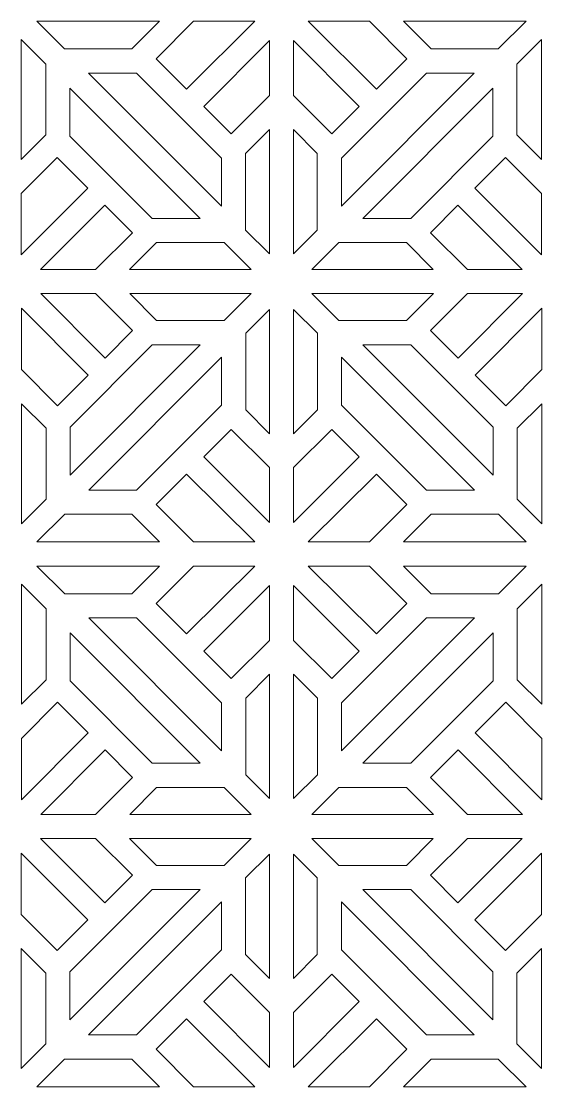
# Model space of a CAD drawing. Header units: centimetres. Extents: x -73 to 73, y -135 to 135.
# Drawn here: x 6.8 to 39.3, y -135.3 to -68.8 of the extents above; entities that cross this region are included whole.
import ezdxf

# ---------------------------------------------------------------- set-up
doc = ezdxf.new("R2010")
doc.units = ezdxf.units.CM
doc.header["$MEASUREMENT"] = 0
doc.layers.add('layer 1', color=7, linetype='Continuous')

msp = doc.modelspace()

# ---------------------------------------------------------------- linework, layer by layer
at = {"layer": 'layer 1', "color": 250, "lineweight": 9}
for points in [[(7.78699, -68.76316), (7.78699, -68.76316), (9.52853, -70.49147), (9.52853, -70.49147), (9.52853, -70.49147), (9.52853, -70.49147), (13.72502, -70.49154), (13.72502, -70.49154), (13.72502, -70.49154), (13.72502, -70.49154), (15.45303, -68.76316), (15.45303, -68.76316), (15.45303, -68.76316), (15.45303, -68.76316), (7.78699, -68.76316), (7.78699, -68.76316)], [(21.40443, -68.76316), (21.40443, -68.76316), (17.5774, -68.76316), (17.5774, -68.76316), (17.5774, -68.76316), (17.5774, -68.76316), (15.2409, -71.09891), (15.2409, -71.09891), (15.2409, -71.09891), (15.2409, -71.09891), (17.13788, -72.99588), (17.13788, -72.99588), (17.13788, -72.99588), (17.13788, -72.99588), (21.40443, -68.76316), (21.40443, -68.76316)], [(24.73688, -68.76308), (24.73688, -68.76308), (28.56391, -68.76308), (28.56391, -68.76308), (28.56391, -68.76308), (28.56391, -68.76308), (30.90041, -71.09883), (30.90041, -71.09883), (30.90041, -71.09883), (30.90041, -71.09883), (29.00343, -72.9958), (29.00343, -72.9958), (29.00343, -72.9958), (29.00343, -72.9958), (24.73688, -68.76308), (24.73688, -68.76308)], [(38.35432, -68.76308), (38.35432, -68.76308), (36.61278, -70.49139), (36.61278, -70.49139), (36.61278, -70.49139), (36.61278, -70.49139), (32.41629, -70.49146), (32.41629, -70.49146), (32.41629, -70.49146), (32.41629, -70.49146), (30.68828, -68.76308), (30.68828, -68.76308), (30.68828, -68.76308), (30.68828, -68.76308), (38.35432, -68.76308), (38.35432, -68.76308)], [(6.82035, -77.39615), (6.82035, -77.39615), (8.35866, -75.85789), (8.35866, -75.85789), (8.35866, -75.85789), (8.35866, -75.85789), (8.35867, -71.44283), (8.35867, -71.44283), (8.35867, -71.44283), (8.35867, -71.44283), (6.82035, -69.90452), (6.82035, -69.90452), (6.82035, -69.90452), (6.82035, -69.90452), (6.82035, -77.39615), (6.82035, -77.39615)], [(22.32035, -69.96887), (22.32035, -69.96887), (22.32036, -73.40241), (22.32036, -73.40241), (22.32036, -73.40241), (22.32036, -73.40241), (19.93373, -75.79173), (19.93373, -75.79173), (19.93373, -75.79173), (19.93373, -75.79173), (18.21563, -74.07362), (18.21563, -74.07362), (18.21563, -74.07362), (18.21563, -74.07362), (22.32035, -69.96887), (22.32035, -69.96887)], [(23.82096, -69.96879), (23.82096, -69.96879), (23.82095, -73.40233), (23.82095, -73.40233), (23.82095, -73.40233), (23.82095, -73.40233), (26.20758, -75.79165), (26.20758, -75.79165), (26.20758, -75.79165), (26.20758, -75.79165), (27.92568, -74.07354), (27.92568, -74.07354), (27.92568, -74.07354), (27.92568, -74.07354), (23.82096, -69.96879), (23.82096, -69.96879)], [(39.32096, -77.39607), (39.32096, -77.39607), (37.78265, -75.85781), (37.78265, -75.85781), (37.78265, -75.85781), (37.78265, -75.85781), (37.78264, -71.44275), (37.78264, -71.44275), (37.78264, -71.44275), (37.78264, -71.44275), (39.32096, -69.90444), (39.32096, -69.90444), (39.32096, -69.90444), (39.32096, -69.90444), (39.32096, -77.39607), (39.32096, -77.39607)], [(11.0252, -71.99154), (11.0252, -71.99154), (14.0157, -71.99153), (14.0157, -71.99153), (14.0157, -71.99153), (14.0157, -71.99153), (19.32998, -77.30931), (19.32998, -77.30931), (19.32998, -77.30931), (19.32998, -77.30931), (19.32998, -80.29981), (19.32998, -80.29981), (19.32998, -80.29981), (19.32998, -80.29981), (11.0252, -71.99154), (11.0252, -71.99154)], [(35.11611, -71.99146), (35.11611, -71.99146), (32.12561, -71.99145), (32.12561, -71.99145), (32.12561, -71.99145), (32.12561, -71.99145), (26.81133, -77.30923), (26.81133, -77.30923), (26.81133, -77.30923), (26.81133, -77.30923), (26.81133, -80.29973), (26.81133, -80.29973), (26.81133, -80.29973), (26.81133, -80.29973), (35.11611, -71.99146), (35.11611, -71.99146)], [(17.98891, -81.07306), (17.98891, -81.07306), (14.99841, -81.07307), (14.99841, -81.07307), (14.99841, -81.07307), (14.99841, -81.07307), (9.8586, -75.93326), (9.8586, -75.93326), (9.8586, -75.93326), (9.8586, -75.93326), (9.8586, -72.94276), (9.8586, -72.94276), (9.8586, -72.94276), (9.8586, -72.94276), (17.98891, -81.07306), (17.98891, -81.07306)], [(28.1524, -81.07298), (28.1524, -81.07298), (31.1429, -81.07299), (31.1429, -81.07299), (31.1429, -81.07299), (31.1429, -81.07299), (36.28271, -75.93318), (36.28271, -75.93318), (36.28271, -75.93318), (36.28271, -75.93318), (36.28271, -72.94268), (36.28271, -72.94268), (36.28271, -72.94268), (36.28271, -72.94268), (28.1524, -81.07298), (28.1524, -81.07298)], [(22.32035, -83.28329), (22.32035, -83.28329), (20.82998, -81.79485), (20.82998, -81.79485), (20.82998, -81.79485), (20.82998, -81.79485), (20.82999, -77.01575), (20.82999, -77.01575), (20.82999, -77.01575), (20.82999, -77.01575), (22.32036, -75.52123), (22.32036, -75.52123), (22.32036, -75.52123), (22.32036, -75.52123), (22.32035, -83.28329), (22.32035, -83.28329)], [(23.82096, -83.28321), (23.82096, -83.28321), (25.31133, -81.79477), (25.31133, -81.79477), (25.31133, -81.79477), (25.31133, -81.79477), (25.31132, -77.01567), (25.31132, -77.01567), (25.31132, -77.01567), (25.31132, -77.01567), (23.82095, -75.52115), (23.82095, -75.52115), (23.82095, -75.52115), (23.82095, -75.52115), (23.82096, -83.28321), (23.82096, -83.28321)], [(6.82034, -83.34825), (6.82034, -83.34825), (6.82035, -79.51922), (6.82035, -79.51922), (6.82035, -79.51922), (6.82035, -79.51922), (9.07094, -77.26682), (9.07094, -77.26682), (9.07094, -77.26682), (9.07094, -77.26682), (10.98502, -79.18088), (10.98502, -79.18088), (10.98502, -79.18088), (10.98502, -79.18088), (6.82034, -83.34825), (6.82034, -83.34825)], [(39.32097, -83.34817), (39.32097, -83.34817), (39.32096, -79.51914), (39.32096, -79.51914), (39.32096, -79.51914), (39.32096, -79.51914), (37.07037, -77.26674), (37.07037, -77.26674), (37.07037, -77.26674), (37.07037, -77.26674), (35.15629, -79.1808), (35.15629, -79.1808), (35.15629, -79.1808), (35.15629, -79.1808), (39.32097, -83.34817), (39.32097, -83.34817)], [(8.0256, -84.26316), (8.0256, -84.26316), (11.45489, -84.26316), (11.45489, -84.26316), (11.45489, -84.26316), (11.45489, -84.26316), (13.76345, -81.95931), (13.76345, -81.95931), (13.76345, -81.95931), (13.76345, -81.95931), (12.04667, -80.24255), (12.04667, -80.24255), (12.04667, -80.24255), (12.04667, -80.24255), (8.0256, -84.26316), (8.0256, -84.26316)], [(38.11571, -84.26308), (38.11571, -84.26308), (34.68642, -84.26308), (34.68642, -84.26308), (34.68642, -84.26308), (34.68642, -84.26308), (32.37786, -81.95923), (32.37786, -81.95923), (32.37786, -81.95923), (32.37786, -81.95923), (34.09464, -80.24247), (34.09464, -80.24247), (34.09464, -80.24247), (34.09464, -80.24247), (38.11571, -84.26308), (38.11571, -84.26308)], [(13.58467, -84.26316), (13.58467, -84.26316), (15.26437, -82.57963), (15.26437, -82.57963), (15.26437, -82.57963), (15.26437, -82.57963), (19.49097, -82.57963), (19.49097, -82.57963), (19.49097, -82.57963), (19.49097, -82.57963), (21.17066, -84.26316), (21.17066, -84.26316), (21.17066, -84.26316), (21.17066, -84.26316), (13.58467, -84.26316), (13.58467, -84.26316)], [(32.55664, -84.26308), (32.55664, -84.26308), (30.87694, -82.57955), (30.87694, -82.57955), (30.87694, -82.57955), (30.87694, -82.57955), (26.65034, -82.57955), (26.65034, -82.57955), (26.65034, -82.57955), (26.65034, -82.57955), (24.97065, -84.26308), (24.97065, -84.26308), (24.97065, -84.26308), (24.97065, -84.26308), (32.55664, -84.26308), (32.55664, -84.26308)], [(8.03139, -85.76374), (8.03139, -85.76374), (11.46068, -85.76374), (11.46068, -85.76374), (11.46068, -85.76374), (11.46068, -85.76374), (13.76924, -88.06759), (13.76924, -88.06759), (13.76924, -88.06759), (13.76924, -88.06759), (12.05246, -89.78435), (12.05246, -89.78435), (12.05246, -89.78435), (12.05246, -89.78435), (8.03139, -85.76374), (8.03139, -85.76374)], [(13.59046, -85.76374), (13.59046, -85.76374), (15.27016, -87.44727), (15.27016, -87.44727), (15.27016, -87.44727), (15.27016, -87.44727), (19.49676, -87.44727), (19.49676, -87.44727), (19.49676, -87.44727), (19.49676, -87.44727), (21.17645, -85.76374), (21.17645, -85.76374), (21.17645, -85.76374), (21.17645, -85.76374), (13.59046, -85.76374), (13.59046, -85.76374)], [(32.56243, -85.76382), (32.56243, -85.76382), (30.88273, -87.44735), (30.88273, -87.44735), (30.88273, -87.44735), (30.88273, -87.44735), (26.65613, -87.44735), (26.65613, -87.44735), (26.65613, -87.44735), (26.65613, -87.44735), (24.97644, -85.76382), (24.97644, -85.76382), (24.97644, -85.76382), (24.97644, -85.76382), (32.56243, -85.76382), (32.56243, -85.76382)], [(38.1215, -85.76382), (38.1215, -85.76382), (34.69221, -85.76382), (34.69221, -85.76382), (34.69221, -85.76382), (34.69221, -85.76382), (32.38365, -88.06767), (32.38365, -88.06767), (32.38365, -88.06767), (32.38365, -88.06767), (34.10043, -89.78443), (34.10043, -89.78443), (34.10043, -89.78443), (34.10043, -89.78443), (38.1215, -85.76382), (38.1215, -85.76382)], [(6.82613, -86.67865), (6.82613, -86.67865), (6.82614, -90.50768), (6.82614, -90.50768), (6.82614, -90.50768), (6.82614, -90.50768), (9.07673, -92.76008), (9.07673, -92.76008), (9.07673, -92.76008), (9.07673, -92.76008), (10.99081, -90.84602), (10.99081, -90.84602), (10.99081, -90.84602), (10.99081, -90.84602), (6.82613, -86.67865), (6.82613, -86.67865)], [(22.32614, -86.74361), (22.32614, -86.74361), (20.83577, -88.23205), (20.83577, -88.23205), (20.83577, -88.23205), (20.83577, -88.23205), (20.83578, -93.01115), (20.83578, -93.01115), (20.83578, -93.01115), (20.83578, -93.01115), (22.32615, -94.50567), (22.32615, -94.50567), (22.32615, -94.50567), (22.32615, -94.50567), (22.32614, -86.74361), (22.32614, -86.74361)], [(23.82675, -86.74369), (23.82675, -86.74369), (25.31712, -88.23213), (25.31712, -88.23213), (25.31712, -88.23213), (25.31712, -88.23213), (25.31711, -93.01123), (25.31711, -93.01123), (25.31711, -93.01123), (25.31711, -93.01123), (23.82674, -94.50575), (23.82674, -94.50575), (23.82674, -94.50575), (23.82674, -94.50575), (23.82675, -86.74369), (23.82675, -86.74369)], [(39.32676, -86.67873), (39.32676, -86.67873), (39.32675, -90.50776), (39.32675, -90.50776), (39.32675, -90.50776), (39.32675, -90.50776), (37.07616, -92.76016), (37.07616, -92.76016), (37.07616, -92.76016), (37.07616, -92.76016), (35.16208, -90.8461), (35.16208, -90.8461), (35.16208, -90.8461), (35.16208, -90.8461), (39.32676, -86.67873), (39.32676, -86.67873)], [(17.9947, -88.95384), (17.9947, -88.95384), (15.0042, -88.95383), (15.0042, -88.95383), (15.0042, -88.95383), (15.0042, -88.95383), (9.86439, -94.09364), (9.86439, -94.09364), (9.86439, -94.09364), (9.86439, -94.09364), (9.86439, -97.08414), (9.86439, -97.08414), (9.86439, -97.08414), (9.86439, -97.08414), (17.9947, -88.95384), (17.9947, -88.95384)], [(28.15819, -88.95392), (28.15819, -88.95392), (31.14869, -88.95391), (31.14869, -88.95391), (31.14869, -88.95391), (31.14869, -88.95391), (36.2885, -94.09372), (36.2885, -94.09372), (36.2885, -94.09372), (36.2885, -94.09372), (36.2885, -97.08422), (36.2885, -97.08422), (36.2885, -97.08422), (36.2885, -97.08422), (28.15819, -88.95392), (28.15819, -88.95392)], [(11.03099, -98.03536), (11.03099, -98.03536), (14.02149, -98.03537), (14.02149, -98.03537), (14.02149, -98.03537), (14.02149, -98.03537), (19.33577, -92.71759), (19.33577, -92.71759), (19.33577, -92.71759), (19.33577, -92.71759), (19.33577, -89.72709), (19.33577, -89.72709), (19.33577, -89.72709), (19.33577, -89.72709), (11.03099, -98.03536), (11.03099, -98.03536)], [(35.1219, -98.03544), (35.1219, -98.03544), (32.1314, -98.03545), (32.1314, -98.03545), (32.1314, -98.03545), (32.1314, -98.03545), (26.81712, -92.71767), (26.81712, -92.71767), (26.81712, -92.71767), (26.81712, -92.71767), (26.81712, -89.72717), (26.81712, -89.72717), (26.81712, -89.72717), (26.81712, -89.72717), (35.1219, -98.03544), (35.1219, -98.03544)], [(6.82614, -92.63075), (6.82614, -92.63075), (8.36445, -94.16901), (8.36445, -94.16901), (8.36445, -94.16901), (8.36445, -94.16901), (8.36446, -98.58407), (8.36446, -98.58407), (8.36446, -98.58407), (8.36446, -98.58407), (6.82614, -100.12238), (6.82614, -100.12238), (6.82614, -100.12238), (6.82614, -100.12238), (6.82614, -92.63075), (6.82614, -92.63075)], [(39.32675, -92.63083), (39.32675, -92.63083), (37.78844, -94.16909), (37.78844, -94.16909), (37.78844, -94.16909), (37.78844, -94.16909), (37.78843, -98.58415), (37.78843, -98.58415), (37.78843, -98.58415), (37.78843, -98.58415), (39.32675, -100.12246), (39.32675, -100.12246), (39.32675, -100.12246), (39.32675, -100.12246), (39.32675, -92.63083), (39.32675, -92.63083)], [(22.32614, -100.05803), (22.32614, -100.05803), (22.32615, -96.62449), (22.32615, -96.62449), (22.32615, -96.62449), (22.32615, -96.62449), (19.93952, -94.23517), (19.93952, -94.23517), (19.93952, -94.23517), (19.93952, -94.23517), (18.22142, -95.95328), (18.22142, -95.95328), (18.22142, -95.95328), (18.22142, -95.95328), (22.32614, -100.05803), (22.32614, -100.05803)], [(23.82675, -100.05811), (23.82675, -100.05811), (23.82674, -96.62457), (23.82674, -96.62457), (23.82674, -96.62457), (23.82674, -96.62457), (26.21337, -94.23525), (26.21337, -94.23525), (26.21337, -94.23525), (26.21337, -94.23525), (27.93147, -95.95336), (27.93147, -95.95336), (27.93147, -95.95336), (27.93147, -95.95336), (23.82675, -100.05811), (23.82675, -100.05811)], [(21.41022, -101.26374), (21.41022, -101.26374), (17.58319, -101.26374), (17.58319, -101.26374), (17.58319, -101.26374), (17.58319, -101.26374), (15.24669, -98.92799), (15.24669, -98.92799), (15.24669, -98.92799), (15.24669, -98.92799), (17.14367, -97.03102), (17.14367, -97.03102), (17.14367, -97.03102), (17.14367, -97.03102), (21.41022, -101.26374), (21.41022, -101.26374)], [(24.74267, -101.26382), (24.74267, -101.26382), (28.5697, -101.26382), (28.5697, -101.26382), (28.5697, -101.26382), (28.5697, -101.26382), (30.9062, -98.92807), (30.9062, -98.92807), (30.9062, -98.92807), (30.9062, -98.92807), (29.00922, -97.0311), (29.00922, -97.0311), (29.00922, -97.0311), (29.00922, -97.0311), (24.74267, -101.26382), (24.74267, -101.26382)], [(7.79278, -101.26374), (7.79278, -101.26374), (9.53432, -99.53543), (9.53432, -99.53543), (9.53432, -99.53543), (9.53432, -99.53543), (13.73081, -99.53536), (13.73081, -99.53536), (13.73081, -99.53536), (13.73081, -99.53536), (15.45882, -101.26374), (15.45882, -101.26374), (15.45882, -101.26374), (15.45882, -101.26374), (7.79278, -101.26374), (7.79278, -101.26374)], [(38.36011, -101.26382), (38.36011, -101.26382), (36.61857, -99.53551), (36.61857, -99.53551), (36.61857, -99.53551), (36.61857, -99.53551), (32.42208, -99.53544), (32.42208, -99.53544), (32.42208, -99.53544), (32.42208, -99.53544), (30.69407, -101.26382), (30.69407, -101.26382), (30.69407, -101.26382), (30.69407, -101.26382), (38.36011, -101.26382), (38.36011, -101.26382)], [(7.79316, -102.76529), (7.79316, -102.76529), (9.5347, -104.4936), (9.5347, -104.4936), (9.5347, -104.4936), (9.5347, -104.4936), (13.73119, -104.49367), (13.73119, -104.49367), (13.73119, -104.49367), (13.73119, -104.49367), (15.4592, -102.76529), (15.4592, -102.76529), (15.4592, -102.76529), (15.4592, -102.76529), (7.79316, -102.76529), (7.79316, -102.76529)], [(21.4106, -102.76529), (21.4106, -102.76529), (17.58357, -102.76529), (17.58357, -102.76529), (17.58357, -102.76529), (17.58357, -102.76529), (15.24707, -105.10104), (15.24707, -105.10104), (15.24707, -105.10104), (15.24707, -105.10104), (17.14405, -106.99801), (17.14405, -106.99801), (17.14405, -106.99801), (17.14405, -106.99801), (21.4106, -102.76529), (21.4106, -102.76529)], [(24.74305, -102.76521), (24.74305, -102.76521), (28.57008, -102.76521), (28.57008, -102.76521), (28.57008, -102.76521), (28.57008, -102.76521), (30.90658, -105.10096), (30.90658, -105.10096), (30.90658, -105.10096), (30.90658, -105.10096), (29.0096, -106.99793), (29.0096, -106.99793), (29.0096, -106.99793), (29.0096, -106.99793), (24.74305, -102.76521), (24.74305, -102.76521)], [(38.36049, -102.76521), (38.36049, -102.76521), (36.61895, -104.49352), (36.61895, -104.49352), (36.61895, -104.49352), (36.61895, -104.49352), (32.42246, -104.49359), (32.42246, -104.49359), (32.42246, -104.49359), (32.42246, -104.49359), (30.69445, -102.76521), (30.69445, -102.76521), (30.69445, -102.76521), (30.69445, -102.76521), (38.36049, -102.76521), (38.36049, -102.76521)], [(6.82652, -111.39828), (6.82652, -111.39828), (8.36483, -109.86002), (8.36483, -109.86002), (8.36483, -109.86002), (8.36483, -109.86002), (8.36484, -105.44496), (8.36484, -105.44496), (8.36484, -105.44496), (8.36484, -105.44496), (6.82652, -103.90665), (6.82652, -103.90665), (6.82652, -103.90665), (6.82652, -103.90665), (6.82652, -111.39828), (6.82652, -111.39828)], [(22.32652, -103.971), (22.32652, -103.971), (22.32653, -107.40454), (22.32653, -107.40454), (22.32653, -107.40454), (22.32653, -107.40454), (19.9399, -109.79386), (19.9399, -109.79386), (19.9399, -109.79386), (19.9399, -109.79386), (18.2218, -108.07575), (18.2218, -108.07575), (18.2218, -108.07575), (18.2218, -108.07575), (22.32652, -103.971), (22.32652, -103.971)], [(23.82713, -103.97092), (23.82713, -103.97092), (23.82712, -107.40446), (23.82712, -107.40446), (23.82712, -107.40446), (23.82712, -107.40446), (26.21375, -109.79378), (26.21375, -109.79378), (26.21375, -109.79378), (26.21375, -109.79378), (27.93185, -108.07567), (27.93185, -108.07567), (27.93185, -108.07567), (27.93185, -108.07567), (23.82713, -103.97092), (23.82713, -103.97092)], [(39.32713, -111.3982), (39.32713, -111.3982), (37.78882, -109.85994), (37.78882, -109.85994), (37.78882, -109.85994), (37.78882, -109.85994), (37.78881, -105.44488), (37.78881, -105.44488), (37.78881, -105.44488), (37.78881, -105.44488), (39.32713, -103.90657), (39.32713, -103.90657), (39.32713, -103.90657), (39.32713, -103.90657), (39.32713, -111.3982), (39.32713, -111.3982)], [(11.03137, -105.99367), (11.03137, -105.99367), (14.02187, -105.99366), (14.02187, -105.99366), (14.02187, -105.99366), (14.02187, -105.99366), (19.33615, -111.31144), (19.33615, -111.31144), (19.33615, -111.31144), (19.33615, -111.31144), (19.33615, -114.30194), (19.33615, -114.30194), (19.33615, -114.30194), (19.33615, -114.30194), (11.03137, -105.99367), (11.03137, -105.99367)], [(35.12228, -105.99359), (35.12228, -105.99359), (32.13178, -105.99358), (32.13178, -105.99358), (32.13178, -105.99358), (32.13178, -105.99358), (26.8175, -111.31136), (26.8175, -111.31136), (26.8175, -111.31136), (26.8175, -111.31136), (26.8175, -114.30186), (26.8175, -114.30186), (26.8175, -114.30186), (26.8175, -114.30186), (35.12228, -105.99359), (35.12228, -105.99359)], [(17.99508, -115.07519), (17.99508, -115.07519), (15.00458, -115.0752), (15.00458, -115.0752), (15.00458, -115.0752), (15.00458, -115.0752), (9.86477, -109.93539), (9.86477, -109.93539), (9.86477, -109.93539), (9.86477, -109.93539), (9.86477, -106.94489), (9.86477, -106.94489), (9.86477, -106.94489), (9.86477, -106.94489), (17.99508, -115.07519), (17.99508, -115.07519)], [(28.15857, -115.07511), (28.15857, -115.07511), (31.14907, -115.07512), (31.14907, -115.07512), (31.14907, -115.07512), (31.14907, -115.07512), (36.28888, -109.93531), (36.28888, -109.93531), (36.28888, -109.93531), (36.28888, -109.93531), (36.28888, -106.94481), (36.28888, -106.94481), (36.28888, -106.94481), (36.28888, -106.94481), (28.15857, -115.07511), (28.15857, -115.07511)], [(22.32652, -117.28542), (22.32652, -117.28542), (20.83615, -115.79698), (20.83615, -115.79698), (20.83615, -115.79698), (20.83615, -115.79698), (20.83616, -111.01788), (20.83616, -111.01788), (20.83616, -111.01788), (20.83616, -111.01788), (22.32653, -109.52336), (22.32653, -109.52336), (22.32653, -109.52336), (22.32653, -109.52336), (22.32652, -117.28542), (22.32652, -117.28542)], [(23.82713, -117.28534), (23.82713, -117.28534), (25.3175, -115.7969), (25.3175, -115.7969), (25.3175, -115.7969), (25.3175, -115.7969), (25.31749, -111.0178), (25.31749, -111.0178), (25.31749, -111.0178), (25.31749, -111.0178), (23.82712, -109.52328), (23.82712, -109.52328), (23.82712, -109.52328), (23.82712, -109.52328), (23.82713, -117.28534), (23.82713, -117.28534)], [(6.82651, -117.35038), (6.82651, -117.35038), (6.82652, -113.52135), (6.82652, -113.52135), (6.82652, -113.52135), (6.82652, -113.52135), (9.07711, -111.26895), (9.07711, -111.26895), (9.07711, -111.26895), (9.07711, -111.26895), (10.99119, -113.18301), (10.99119, -113.18301), (10.99119, -113.18301), (10.99119, -113.18301), (6.82651, -117.35038), (6.82651, -117.35038)], [(39.32714, -117.3503), (39.32714, -117.3503), (39.32713, -113.52127), (39.32713, -113.52127), (39.32713, -113.52127), (39.32713, -113.52127), (37.07654, -111.26887), (37.07654, -111.26887), (37.07654, -111.26887), (37.07654, -111.26887), (35.16246, -113.18293), (35.16246, -113.18293), (35.16246, -113.18293), (35.16246, -113.18293), (39.32714, -117.3503), (39.32714, -117.3503)], [(8.03177, -118.26529), (8.03177, -118.26529), (11.46106, -118.26529), (11.46106, -118.26529), (11.46106, -118.26529), (11.46106, -118.26529), (13.76962, -115.96144), (13.76962, -115.96144), (13.76962, -115.96144), (13.76962, -115.96144), (12.05284, -114.24468), (12.05284, -114.24468), (12.05284, -114.24468), (12.05284, -114.24468), (8.03177, -118.26529), (8.03177, -118.26529)], [(38.12188, -118.26521), (38.12188, -118.26521), (34.69259, -118.26521), (34.69259, -118.26521), (34.69259, -118.26521), (34.69259, -118.26521), (32.38403, -115.96136), (32.38403, -115.96136), (32.38403, -115.96136), (32.38403, -115.96136), (34.10081, -114.2446), (34.10081, -114.2446), (34.10081, -114.2446), (34.10081, -114.2446), (38.12188, -118.26521), (38.12188, -118.26521)], [(13.59084, -118.26529), (13.59084, -118.26529), (15.27054, -116.58176), (15.27054, -116.58176), (15.27054, -116.58176), (15.27054, -116.58176), (19.49714, -116.58176), (19.49714, -116.58176), (19.49714, -116.58176), (19.49714, -116.58176), (21.17683, -118.26529), (21.17683, -118.26529), (21.17683, -118.26529), (21.17683, -118.26529), (13.59084, -118.26529), (13.59084, -118.26529)], [(32.56281, -118.26521), (32.56281, -118.26521), (30.88311, -116.58168), (30.88311, -116.58168), (30.88311, -116.58168), (30.88311, -116.58168), (26.65651, -116.58168), (26.65651, -116.58168), (26.65651, -116.58168), (26.65651, -116.58168), (24.97682, -118.26521), (24.97682, -118.26521), (24.97682, -118.26521), (24.97682, -118.26521), (32.56281, -118.26521), (32.56281, -118.26521)], [(8.02598, -119.76587), (8.02598, -119.76587), (11.45527, -119.76587), (11.45527, -119.76587), (11.45527, -119.76587), (11.45527, -119.76587), (13.76383, -122.06972), (13.76383, -122.06972), (13.76383, -122.06972), (13.76383, -122.06972), (12.04705, -123.78648), (12.04705, -123.78648), (12.04705, -123.78648), (12.04705, -123.78648), (8.02598, -119.76587), (8.02598, -119.76587)], [(13.58505, -119.76587), (13.58505, -119.76587), (15.26475, -121.4494), (15.26475, -121.4494), (15.26475, -121.4494), (15.26475, -121.4494), (19.49135, -121.4494), (19.49135, -121.4494), (19.49135, -121.4494), (19.49135, -121.4494), (21.17104, -119.76587), (21.17104, -119.76587), (21.17104, -119.76587), (21.17104, -119.76587), (13.58505, -119.76587), (13.58505, -119.76587)], [(32.55702, -119.76595), (32.55702, -119.76595), (30.87732, -121.44948), (30.87732, -121.44948), (30.87732, -121.44948), (30.87732, -121.44948), (26.65072, -121.44948), (26.65072, -121.44948), (26.65072, -121.44948), (26.65072, -121.44948), (24.97103, -119.76595), (24.97103, -119.76595), (24.97103, -119.76595), (24.97103, -119.76595), (32.55702, -119.76595), (32.55702, -119.76595)], [(38.11609, -119.76595), (38.11609, -119.76595), (34.6868, -119.76595), (34.6868, -119.76595), (34.6868, -119.76595), (34.6868, -119.76595), (32.37824, -122.0698), (32.37824, -122.0698), (32.37824, -122.0698), (32.37824, -122.0698), (34.09502, -123.78656), (34.09502, -123.78656), (34.09502, -123.78656), (34.09502, -123.78656), (38.11609, -119.76595), (38.11609, -119.76595)], [(6.82072, -120.68078), (6.82072, -120.68078), (6.82073, -124.50981), (6.82073, -124.50981), (6.82073, -124.50981), (6.82073, -124.50981), (9.07132, -126.76221), (9.07132, -126.76221), (9.07132, -126.76221), (9.07132, -126.76221), (10.9854, -124.84815), (10.9854, -124.84815), (10.9854, -124.84815), (10.9854, -124.84815), (6.82072, -120.68078), (6.82072, -120.68078)], [(22.32073, -120.74574), (22.32073, -120.74574), (20.83036, -122.23418), (20.83036, -122.23418), (20.83036, -122.23418), (20.83036, -122.23418), (20.83037, -127.01328), (20.83037, -127.01328), (20.83037, -127.01328), (20.83037, -127.01328), (22.32074, -128.5078), (22.32074, -128.5078), (22.32074, -128.5078), (22.32074, -128.5078), (22.32073, -120.74574), (22.32073, -120.74574)], [(23.82134, -120.74582), (23.82134, -120.74582), (25.31171, -122.23426), (25.31171, -122.23426), (25.31171, -122.23426), (25.31171, -122.23426), (25.3117, -127.01336), (25.3117, -127.01336), (25.3117, -127.01336), (25.3117, -127.01336), (23.82133, -128.50788), (23.82133, -128.50788), (23.82133, -128.50788), (23.82133, -128.50788), (23.82134, -120.74582), (23.82134, -120.74582)], [(39.32135, -120.68086), (39.32135, -120.68086), (39.32134, -124.50989), (39.32134, -124.50989), (39.32134, -124.50989), (39.32134, -124.50989), (37.07075, -126.76229), (37.07075, -126.76229), (37.07075, -126.76229), (37.07075, -126.76229), (35.15667, -124.84823), (35.15667, -124.84823), (35.15667, -124.84823), (35.15667, -124.84823), (39.32135, -120.68086), (39.32135, -120.68086)], [(17.98929, -122.95597), (17.98929, -122.95597), (14.99879, -122.95596), (14.99879, -122.95596), (14.99879, -122.95596), (14.99879, -122.95596), (9.85898, -128.09577), (9.85898, -128.09577), (9.85898, -128.09577), (9.85898, -128.09577), (9.85898, -131.08627), (9.85898, -131.08627), (9.85898, -131.08627), (9.85898, -131.08627), (17.98929, -122.95597), (17.98929, -122.95597)], [(28.15278, -122.95605), (28.15278, -122.95605), (31.14328, -122.95604), (31.14328, -122.95604), (31.14328, -122.95604), (31.14328, -122.95604), (36.28309, -128.09585), (36.28309, -128.09585), (36.28309, -128.09585), (36.28309, -128.09585), (36.28309, -131.08635), (36.28309, -131.08635), (36.28309, -131.08635), (36.28309, -131.08635), (28.15278, -122.95605), (28.15278, -122.95605)], [(11.02558, -132.03749), (11.02558, -132.03749), (14.01608, -132.0375), (14.01608, -132.0375), (14.01608, -132.0375), (14.01608, -132.0375), (19.33036, -126.71972), (19.33036, -126.71972), (19.33036, -126.71972), (19.33036, -126.71972), (19.33036, -123.72922), (19.33036, -123.72922), (19.33036, -123.72922), (19.33036, -123.72922), (11.02558, -132.03749), (11.02558, -132.03749)], [(35.11649, -132.03757), (35.11649, -132.03757), (32.12599, -132.03758), (32.12599, -132.03758), (32.12599, -132.03758), (32.12599, -132.03758), (26.81171, -126.7198), (26.81171, -126.7198), (26.81171, -126.7198), (26.81171, -126.7198), (26.81171, -123.7293), (26.81171, -123.7293), (26.81171, -123.7293), (26.81171, -123.7293), (35.11649, -132.03757), (35.11649, -132.03757)], [(6.82073, -126.63288), (6.82073, -126.63288), (8.35904, -128.17114), (8.35904, -128.17114), (8.35904, -128.17114), (8.35904, -128.17114), (8.35905, -132.5862), (8.35905, -132.5862), (8.35905, -132.5862), (8.35905, -132.5862), (6.82073, -134.12451), (6.82073, -134.12451), (6.82073, -134.12451), (6.82073, -134.12451), (6.82073, -126.63288), (6.82073, -126.63288)], [(39.32134, -126.63296), (39.32134, -126.63296), (37.78303, -128.17122), (37.78303, -128.17122), (37.78303, -128.17122), (37.78303, -128.17122), (37.78302, -132.58628), (37.78302, -132.58628), (37.78302, -132.58628), (37.78302, -132.58628), (39.32134, -134.12459), (39.32134, -134.12459), (39.32134, -134.12459), (39.32134, -134.12459), (39.32134, -126.63296), (39.32134, -126.63296)], [(22.32073, -134.06016), (22.32073, -134.06016), (22.32074, -130.62662), (22.32074, -130.62662), (22.32074, -130.62662), (22.32074, -130.62662), (19.93411, -128.2373), (19.93411, -128.2373), (19.93411, -128.2373), (19.93411, -128.2373), (18.21601, -129.95541), (18.21601, -129.95541), (18.21601, -129.95541), (18.21601, -129.95541), (22.32073, -134.06016), (22.32073, -134.06016)], [(23.82134, -134.06024), (23.82134, -134.06024), (23.82133, -130.6267), (23.82133, -130.6267), (23.82133, -130.6267), (23.82133, -130.6267), (26.20796, -128.23738), (26.20796, -128.23738), (26.20796, -128.23738), (26.20796, -128.23738), (27.92606, -129.95549), (27.92606, -129.95549), (27.92606, -129.95549), (27.92606, -129.95549), (23.82134, -134.06024), (23.82134, -134.06024)], [(21.40481, -135.26587), (21.40481, -135.26587), (17.57778, -135.26587), (17.57778, -135.26587), (17.57778, -135.26587), (17.57778, -135.26587), (15.24128, -132.93012), (15.24128, -132.93012), (15.24128, -132.93012), (15.24128, -132.93012), (17.13826, -131.03315), (17.13826, -131.03315), (17.13826, -131.03315), (17.13826, -131.03315), (21.40481, -135.26587), (21.40481, -135.26587)], [(24.73726, -135.26595), (24.73726, -135.26595), (28.56429, -135.26595), (28.56429, -135.26595), (28.56429, -135.26595), (28.56429, -135.26595), (30.90079, -132.9302), (30.90079, -132.9302), (30.90079, -132.9302), (30.90079, -132.9302), (29.00381, -131.03323), (29.00381, -131.03323), (29.00381, -131.03323), (29.00381, -131.03323), (24.73726, -135.26595), (24.73726, -135.26595)], [(7.78737, -135.26587), (7.78737, -135.26587), (9.52891, -133.53756), (9.52891, -133.53756), (9.52891, -133.53756), (9.52891, -133.53756), (13.7254, -133.53749), (13.7254, -133.53749), (13.7254, -133.53749), (13.7254, -133.53749), (15.45341, -135.26587), (15.45341, -135.26587), (15.45341, -135.26587), (15.45341, -135.26587), (7.78737, -135.26587), (7.78737, -135.26587)], [(38.3547, -135.26595), (38.3547, -135.26595), (36.61316, -133.53764), (36.61316, -133.53764), (36.61316, -133.53764), (36.61316, -133.53764), (32.41667, -133.53757), (32.41667, -133.53757), (32.41667, -133.53757), (32.41667, -133.53757), (30.68866, -135.26595), (30.68866, -135.26595), (30.68866, -135.26595), (30.68866, -135.26595), (38.3547, -135.26595), (38.3547, -135.26595)]]:
    msp.add_open_spline(points, degree=3, knots=[0, 0, 0, 0, 0.2, 0.2, 0.2, 0.2, 0.4, 0.4, 0.4, 0.4, 0.6, 0.6, 0.6, 0.6, 1, 1, 1, 1], dxfattribs=at)

doc.saveas('drawing.dxf')
